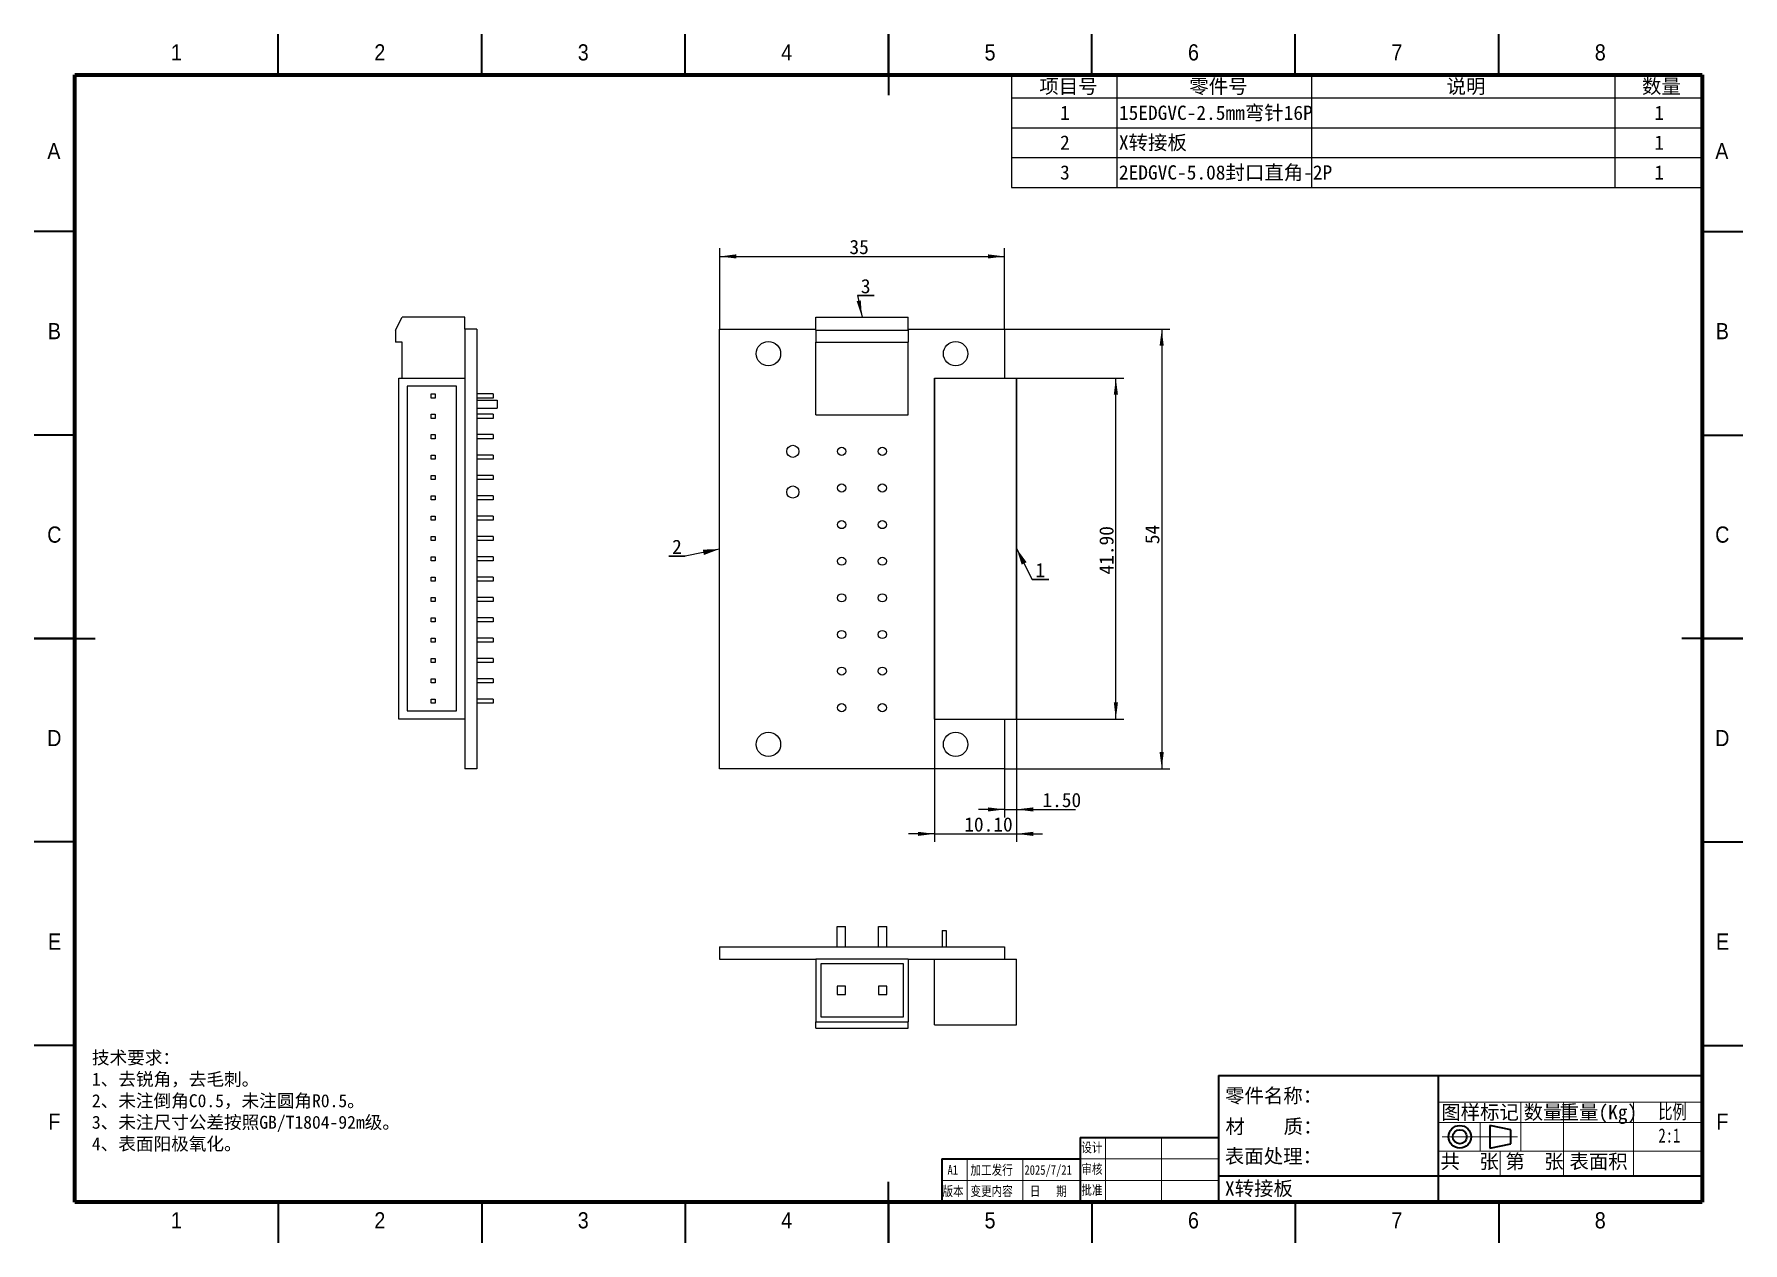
# Model space of a CAD drawing. Header units: millimetres. Extents: x 0 to 210, y 0 to 149.
import ezdxf

# ---------------------------------------------------------------- set-up
doc = ezdxf.new("R2010")
doc.units = ezdxf.units.MM
doc.header["$LTSCALE"] = 0.5
doc.linetypes.add('SLD-实线', pattern=[0])
doc.layers.add('轮廓粗实线', color=7, linetype='Continuous')
doc.styles.add('SLDTEXTSTYLE0', font='SIMFANG.TTF', dxfattribs={"bigfont": 'bigfont'})
doc.styles.add('SLDTEXTSTYLE1', font='SIMSUN.TTC', dxfattribs={"width": 0.8})
doc.styles.add('SLDTEXTSTYLE2', font='SIMSUN.TTC', dxfattribs={"width": 0.8, "bigfont": 'bigfont'})
doc.styles.add('SLDTEXTSTYLE3', font='SIMSUN.TTC', dxfattribs={"bigfont": 'bigfont'})
doc.styles.add('SLDTEXTSTYLE4', font='HYSWLONGFANGSONG.TTF')
doc.styles.add('SLDTEXTSTYLE5', font='HYSWLONGFANGSONG.TTF', dxfattribs={"bigfont": 'bigfont'})
doc.styles.add('SLDTEXTSTYLE6', font='GOTHIC.TTF', dxfattribs={"width": 0.913})
doc.styles.add('SLDTEXTSTYLE7', font='SIMSUN.TTC')
doc.styles.get("Standard").update_dxf_attribs({"font": 'SIMSUN.TTC'})
doc.dimstyles.new('SLDDIMSTYLE0', dxfattribs={"dimtxt": 1.75, "dimasz": 2.04, "dimexe": 0, "dimexo": 0.0625, "dimgap": 0.4375, "dimtad": 2, "dimrnd": 1e-09, "dimzin": 12, "dimdsep": 46, "dimtxsty": 'SLDTEXTSTYLE7', "dimsah": 1, "dimcen": 0.09, "dimadec": 0, "dimazin": 3, "dimtfac": 1, "dimtofl": 0, "dimtmove": 0, "dimatfit": 3, "dimfxl": 1, "dimfrac": 2, "dimtolj": 1, "dimtzin": 12, "dimarcsym": 0})
doc.dimstyles.new('SLDDIMSTYLE1', dxfattribs={"dimtxt": 1.75, "dimasz": 2.04, "dimexe": 0, "dimexo": 0.0625, "dimgap": 0.4375, "dimtad": 2, "dimrnd": 1e-09, "dimzin": 4, "dimdsep": 46, "dimtxsty": 'SLDTEXTSTYLE7', "dimsah": 1, "dimcen": 0.09, "dimadec": 0, "dimazin": 1, "dimtfac": 1, "dimtofl": 0, "dimtmove": 0, "dimatfit": 3, "dimfxl": 1, "dimfrac": 2, "dimtolj": 1, "dimtzin": 12, "dimarcsym": 0})
doc.dimstyles.new('SLDDIMSTYLE2', dxfattribs={"dimtxt": 1.75, "dimasz": 2.04, "dimexe": 0, "dimexo": 0.0625, "dimgap": 0.4375, "dimtad": 2, "dimrnd": 1e-09, "dimzin": 4, "dimdsep": 46, "dimtxsty": 'SLDTEXTSTYLE7', "dimsah": 1, "dimcen": 0.09, "dimadec": 0, "dimazin": 1, "dimtfac": 1, "dimtmove": 0, "dimatfit": 0, "dimfxl": 1, "dimfrac": 2, "dimtolj": 1, "dimtzin": 12, "dimarcsym": 0})
doc.dimstyles.new('SLDDIMSTYLE3', dxfattribs={"dimtxt": 0.18, "dimasz": 2.04, "dimexe": 0, "dimexo": 0.0625, "dimgap": 0, "dimtad": 0, "dimtih": 1, "dimtoh": 1, "dimdec": 0, "dimrnd": 1e-09, "dimzin": 0, "dimdsep": 46, "dimtxsty": 'Standard', "dimsah": 1, "dimcen": 0.09, "dimadec": 0, "dimazin": 0, "dimtfac": 2.04, "dimtdec": 0, "dimtofl": 0, "dimtmove": 0, "dimatfit": 3, "dimfxl": 1, "dimfrac": 2, "dimtolj": 1, "dimtzin": 0, "dimarcsym": 0})

# ---------------------------------------------------------------- blocks, each defined once
blk = doc.blocks.new('SW_TABLEANNOTATION_0')
at = {"color": 0, "linetype": 'SLD-实线', "lineweight": 25}
for p, q in [((0, 0), (0, -2.84)), ((0, 0), (12.94, 0)), ((12.94, 0), (12.94, -2.84)), ((12.94, 0), (36.84, 0)), ((36.84, 0), (36.84, -2.84)), ((36.84, 0), (74.16, 0)), ((74.16, 0), (74.16, -2.84)), ((74.16, 0), (84.87, 0)), ((84.87, 0), (84.87, -2.84)), ((0, -2.84), (12.94, -2.84)), ((0, -2.84), (0, -6.5)), ((12.94, -2.84), (36.84, -2.84)), ((12.94, -2.84), (12.94, -6.5)), ((36.84, -2.84), (74.16, -2.84)), ((36.84, -2.84), (36.84, -6.5)), ((74.16, -2.84), (84.87, -2.84)), ((74.16, -2.84), (74.16, -6.5)), ((84.87, -2.84), (84.87, -6.5)), ((0, -6.5), (0, -10.16)), ((0, -6.5), (12.94, -6.5)), ((12.94, -6.5), (12.94, -10.16)), ((12.94, -6.5), (36.84, -6.5)), ((36.84, -6.5), (36.84, -10.16)), ((36.84, -6.5), (74.16, -6.5)), ((74.16, -6.5), (74.16, -10.16)), ((74.16, -6.5), (84.87, -6.5)), ((84.87, -6.5), (84.87, -10.16)), ((0, -10.16), (0, -13.83)), ((0, -10.16), (12.94, -10.16)), ((12.94, -10.16), (12.94, -13.83)), ((12.94, -10.16), (36.84, -10.16)), ((36.84, -10.16), (36.84, -13.83)), ((36.84, -10.16), (74.16, -10.16)), ((74.16, -10.16), (74.16, -13.83)), ((74.16, -10.16), (84.87, -10.16)), ((84.87, -10.16), (84.87, -13.83)), ((0, -13.83), (12.94, -13.83)), ((12.94, -13.83), (36.84, -13.83)), ((36.84, -13.83), (74.16, -13.83)), ((74.16, -13.83), (84.87, -13.83))]:
    blk.add_line(p, q, dxfattribs=at)
at = {"color": 0, "linetype": 'SLD-实线', "lineweight": 25, "char_height": 1.75, "attachment_point": 1}
for s, insert, style in [('项目号', (3.41, -0.53), 'SLDTEXTSTYLE3'), ('零件号', (21.84, -0.53), 'SLDTEXTSTYLE3'), ('说明', (53.46, -0.53), 'SLDTEXTSTYLE3'), ('数量', (77.48, -0.53), 'SLDTEXTSTYLE3'), ('1', (5.96, -3.78), 'SLDTEXTSTYLE7'), ('15EDGVC-2.5mm弯针16P', (13.19, -3.78), 'SLDTEXTSTYLE3'), ('1', (79, -3.78), 'SLDTEXTSTYLE7'), ('2', (5.96, -7.44), 'SLDTEXTSTYLE7'), ('X转接板', (13.19, -7.44), 'SLDTEXTSTYLE3'), ('1', (79, -7.44), 'SLDTEXTSTYLE7'), ('3', (5.96, -11.11), 'SLDTEXTSTYLE7'), ('2EDGVC-5.08封口直角-2P', (13.19, -11.11), 'SLDTEXTSTYLE3'), ('1', (79, -11.11), 'SLDTEXTSTYLE7')]:
    blk.add_mtext(s, dxfattribs=dict(at, insert=insert, style=style))
blk = doc.blocks.new('_D')
at = {"color": 5, "linetype": 'SLD-实线', "lineweight": 25, "true_color": 0x0000ff}
for p, q in [((84.25, 112.25), (84.25, 122.19)), ((119.25, 112.25), (119.25, 122.19)), ((84.25, 121.19), (119.25, 121.19))]:
    blk.add_line(p, q, dxfattribs=at)
for points in [[(84.25, 121.19), (86.29, 120.94), (86.29, 121.45)], [(119.25, 121.19), (117.21, 121.45), (117.21, 120.94)]]:
    blk.add_solid(points, dxfattribs=at)
at = {"color": 5, "linetype": 'SLD-实线', "lineweight": 25, "true_color": 0x0000ff, "insert": (100.2, 123.23), "char_height": 1.75, "attachment_point": 1, "style": 'SLDTEXTSTYLE7'}
blk.add_mtext('35', dxfattribs=at)
blk = doc.blocks.new('_D_1')
at = {"color": 5, "linetype": 'SLD-实线', "lineweight": 25, "true_color": 0x0000ff}
for p, q in [((119.25, 112.25), (139.58, 112.25)), ((138.58, 112.25), (138.58, 58.25)), ((119.25, 58.25), (139.58, 58.25))]:
    blk.add_line(p, q, dxfattribs=at)
for points in [[(138.58, 112.25), (138.32, 110.21), (138.83, 110.21)], [(138.58, 58.25), (138.83, 60.29), (138.32, 60.29)]]:
    blk.add_solid(points, dxfattribs=at)
at = {"color": 5, "linetype": 'SLD-实线', "lineweight": 25, "true_color": 0x0000ff, "insert": (136.54, 85.84), "char_height": 1.75, "attachment_point": 1, "rotation": 90, "style": 'SLDTEXTSTYLE7'}
blk.add_mtext('54', dxfattribs=at)
blk = doc.blocks.new('_D_2')
at = {"color": 5, "linetype": 'SLD-实线', "lineweight": 25, "true_color": 0x0000ff}
for p, q in [((120.75, 106.25), (133.94, 106.25)), ((132.94, 64.35), (132.94, 106.25)), ((120.75, 64.35), (133.94, 64.35))]:
    blk.add_line(p, q, dxfattribs=at)
for points in [[(132.94, 106.25), (132.69, 104.21), (133.2, 104.21)], [(132.94, 64.35), (133.2, 66.39), (132.69, 66.39)]]:
    blk.add_solid(points, dxfattribs=at)
at = {"color": 5, "linetype": 'SLD-实线', "lineweight": 25, "true_color": 0x0000ff, "insert": (130.91, 82.11), "char_height": 1.75, "attachment_point": 1, "rotation": 90, "style": 'SLDTEXTSTYLE7'}
blk.add_mtext('41.90', dxfattribs=at)
blk = doc.blocks.new('_D_3')
at = {"color": 5, "linetype": 'SLD-实线', "lineweight": 25, "true_color": 0x0000ff}
for p, q in [((110.65, 106.25), (110.65, 49.25)), ((120.75, 106.25), (120.75, 49.25)), ((110.65, 50.25), (107.47, 50.25)), ((110.65, 50.25), (120.75, 50.25)), ((120.75, 50.25), (123.92, 50.25))]:
    blk.add_line(p, q, dxfattribs=at)
for points in [[(110.65, 50.25), (108.61, 50.5), (108.61, 49.99)], [(120.75, 50.25), (122.79, 49.99), (122.79, 50.5)]]:
    blk.add_solid(points, dxfattribs=at)
at = {"color": 5, "linetype": 'SLD-实线', "lineweight": 25, "true_color": 0x0000ff, "insert": (114.31, 52.28), "char_height": 1.75, "attachment_point": 1, "style": 'SLDTEXTSTYLE7'}
blk.add_mtext('10.10', dxfattribs=at)
blk = doc.blocks.new('_D_4')
at = {"color": 5, "linetype": 'SLD-实线', "lineweight": 25, "true_color": 0x0000ff}
for p, q in [((120.75, 64.35), (120.75, 52.25)), ((119.25, 58.25), (119.25, 52.25)), ((119.25, 53.25), (116.07, 53.25)), ((119.25, 53.25), (120.75, 53.25)), ((120.75, 53.25), (127.99, 53.25))]:
    blk.add_line(p, q, dxfattribs=at)
for points in [[(119.25, 53.25), (117.21, 53.5), (117.21, 52.99)], [(120.75, 53.25), (122.79, 52.99), (122.79, 53.5)]]:
    blk.add_solid(points, dxfattribs=at)
at = {"color": 5, "linetype": 'SLD-实线', "lineweight": 25, "true_color": 0x0000ff, "insert": (123.92, 55.28), "char_height": 1.75, "attachment_point": 1, "style": 'SLDTEXTSTYLE7'}
blk.add_mtext('1.50', dxfattribs=at)
blk = doc.blocks.new('SW_NOTE_0')
at = {"color": 0, "linetype": 'SLD-实线', "lineweight": 25}
for p, q in [((0, 0), (2.02, 0)), ((2.02, 0), (0, 0)), ((0, 0), (2.02, 0)), ((2.02, 0), (0, 0)), ((0, 0), (2.02, 0)), ((2.02, 0), (0, 0))]:
    blk.add_line(p, q, dxfattribs=at)
at = {"color": 0, "linetype": 'SLD-实线', "lineweight": 25, "insert": (0.99, 2.01), "char_height": 1.75, "attachment_point": 2, "style": 'SLDTEXTSTYLE7'}
blk.add_mtext('3', dxfattribs=at)
blk = doc.blocks.new('SW_NOTE_0_1')
at = {"color": 0, "linetype": 'SLD-实线', "lineweight": 25}
for p, q in [((0, 0), (2.02, 0)), ((2.02, 0), (0, 0)), ((0, 0), (2.02, 0)), ((2.02, 0), (0, 0)), ((0, 0), (2.02, 0)), ((2.02, 0), (0, 0))]:
    blk.add_line(p, q, dxfattribs=at)
at = {"color": 0, "linetype": 'SLD-实线', "lineweight": 25, "insert": (0.99, 2.01), "char_height": 1.75, "attachment_point": 2, "style": 'SLDTEXTSTYLE7'}
blk.add_mtext('1', dxfattribs=at)
blk = doc.blocks.new('SW_NOTE_0_2')
at = {"color": 0, "linetype": 'SLD-实线', "lineweight": 25}
for p, q in [((-2.02, 0), (0, 0)), ((0, 0), (-2.02, 0)), ((-2.02, 0), (0, 0)), ((0, 0), (-2.02, 0)), ((-2.02, 0), (0, 0)), ((0, 0), (-2.02, 0))]:
    blk.add_line(p, q, dxfattribs=at)
at = {"color": 0, "linetype": 'SLD-实线', "lineweight": 25, "insert": (-1.03, 2.01), "char_height": 1.75, "attachment_point": 2, "style": 'SLDTEXTSTYLE7'}
blk.add_mtext('2', dxfattribs=at)

msp = doc.modelspace()

# ---------------------------------------------------------------- linework, layer by layer
at = {"color": 7, "linetype": 'SLD-实线', "lineweight": 35}
for p, q in [((30, 143.5), (30, 148.5)), ((55, 143.5), (55, 148.5)), ((80, 143.5), (80, 148.5)), ((105, 143.5), (105, 148.5)), ((105, 148.5), (105, 141)), ((130, 143.5), (130, 148.5)), ((155, 143.5), (155, 148.5)), ((180, 143.5), (180, 148.5)), ((5, 124.25), (0, 124.25)), ((205, 124.25), (210, 124.25)), ((5, 99.25), (0, 99.25)), ((205, 99.25), (210, 99.25)), ((5, 74.25), (0, 74.25)), ((0, 74.25), (7.501, 74.25)), ((210, 74.25), (202.5, 74.25)), ((205, 74.25), (210, 74.25)), ((5, 49.25), (0, 49.25)), ((205, 49.25), (210, 49.25)), ((5, 24.25), (0, 24.25)), ((205, 24.25), (210, 24.25)), ((145.572, 20.548), (145.572, 5.002)), ((145.572, 20.548), (205, 20.548)), ((172.572, 20.548), (172.572, 5)), ((128.559, 12.95), (128.559, 5)), ((128.559, 12.95), (145.572, 12.95)), ((111.545, 10.3), (128.559, 10.3)), ((111.545, 10.3), (111.545, 5)), ((105, 0), (105, 7.501)), ((145.572, 8.218), (205, 8.218)), ((30, 5), (30, 0)), ((55, 5), (55, 0)), ((80, 5), (80, 0)), ((105, 5), (105, 0)), ((130, 5), (130, 0)), ((155, 5), (155, 0)), ((180, 5), (180, 0))]:
    msp.add_line(p, q, dxfattribs=at)
at = {"color": 7, "linetype": 'SLD-实线', "lineweight": 70}
for p, q in [((5, 5), (5, 143.5)), ((5, 143.5), (205, 143.5)), ((205, 143.5), (205, 5)), ((205, 5), (5, 5))]:
    msp.add_line(p, q, dxfattribs=at)
at = {"color": 5, "linetype": 'SLD-实线', "lineweight": 25, "true_color": 0x0000ff}
msp.add_line((101.208, 116.404), (101.745, 113.746), dxfattribs=at)
at = {"color": 7, "linetype": 'SLD-实线', "lineweight": 18, "true_color": 0xffffff}
for p, q in [((205, 23.049), (205.09, 23.049)), ((131.662, 12.95), (131.662, 5)), ((138.542, 12.95), (138.542, 5)), ((182.301, 13.03), (173.056, 13.03)), ((180.178, 11.247), (180.178, 8.218))]:
    msp.add_line(p, q, dxfattribs=at)
at = {"color": 7, "linetype": 'SLD-实线', "lineweight": 18}
for p, q in [((145.572, 20.548), (205, 20.548)), ((172.5, 17.299), (205, 17.299)), ((182.735, 17.299), (182.735, 11.247)), ((187.94, 17.299), (187.94, 8.218)), ((196.568, 17.299), (196.568, 8.218)), ((172.5, 14.799), (205, 14.799)), ((177.699, 14.799), (177.699, 11.247)), ((172.5, 11.247), (205, 11.247)), ((114.649, 10.3), (114.649, 4.998)), ((121.529, 10.3), (121.529, 4.998)), ((145.572, 10.3), (128.559, 10.3)), ((145.572, 7.65), (111.5, 7.65))]:
    msp.add_line(p, q, dxfattribs=at)
at = {"color": 7, "linetype": 'SLD-实线', "lineweight": 35, "true_color": 0xffffff}
for p, q in [((181.473, 13.896), (178.908, 14.421)), ((178.908, 14.421), (178.908, 11.639)), ((181.473, 12.164), (181.473, 13.896)), ((178.908, 11.639), (181.473, 12.164))]:
    msp.add_line(p, q, dxfattribs=at)
for radius in [1.391, 0.866]:
    msp.add_circle((175.214, 13.03), radius, dxfattribs=at)
msp.add_solid([(101.745, 113.746), (101.59, 115.796), (101.092, 115.696)])
at = {"layer": '轮廓粗实线'}
for p, q in [((44.423, 112.146), (45.223, 113.746)), ((52.923, 113.746), (45.223, 113.746)), ((52.923, 112.246), (52.923, 113.746)), ((96.065, 112.146), (96.065, 113.746)), ((96.065, 113.746), (107.425, 113.746)), ((107.425, 112.146), (107.425, 113.746)), ((44.423, 112.146), (44.423, 110.646)), ((52.923, 112.246), (52.923, 106.246)), ((54.423, 112.246), (52.923, 112.246)), ((54.423, 112.246), (54.423, 58.246)), ((84.245, 58.246), (84.245, 112.246)), ((84.245, 112.246), (96.065, 112.246)), ((96.065, 112.146), (107.425, 112.146)), ((96.065, 112.146), (96.065, 110.646)), ((107.425, 112.246), (119.245, 112.246)), ((107.425, 112.146), (107.425, 110.646)), ((119.245, 112.246), (119.245, 106.246)), ((45.223, 110.646), (44.423, 110.646)), ((45.223, 106.246), (45.223, 110.646)), ((96.065, 110.646), (107.425, 110.646)), ((96.065, 101.746), (96.065, 110.646)), ((107.425, 101.746), (107.425, 110.646)), ((44.823, 64.346), (44.823, 106.246)), ((44.823, 106.246), (52.923, 106.246)), ((51.923, 105.246), (45.823, 105.246)), ((45.823, 105.246), (45.823, 65.346)), ((51.923, 65.346), (51.923, 105.246)), ((52.923, 106.246), (52.923, 64.346)), ((110.645, 64.346), (110.645, 106.246)), ((110.645, 106.246), (120.745, 106.246)), ((120.745, 64.346), (120.745, 106.246)), ((48.773, 103.796), (48.773, 104.296)), ((48.773, 104.296), (49.273, 104.296)), ((49.273, 103.796), (48.773, 103.796)), ((49.273, 104.296), (49.273, 103.796)), ((56.423, 104.296), (54.423, 104.296)), ((56.423, 103.796), (54.423, 103.796)), ((54.423, 103.546), (56.923, 103.546)), ((56.423, 104.296), (56.423, 103.796)), ((56.923, 103.546), (56.923, 102.546)), ((48.773, 101.296), (48.773, 101.796)), ((48.773, 101.796), (49.273, 101.796)), ((49.273, 101.296), (48.773, 101.296)), ((49.273, 101.796), (49.273, 101.296)), ((54.423, 102.546), (56.923, 102.546)), ((56.423, 101.796), (54.423, 101.796)), ((56.423, 101.296), (54.423, 101.296)), ((56.423, 101.796), (56.423, 101.296)), ((96.065, 101.746), (107.425, 101.746)), ((48.773, 98.796), (48.773, 99.296)), ((48.773, 99.296), (49.273, 99.296)), ((49.273, 98.796), (48.773, 98.796)), ((49.273, 99.296), (49.273, 98.796)), ((56.423, 99.296), (54.423, 99.296)), ((56.423, 98.796), (54.423, 98.796)), ((56.423, 99.296), (56.423, 98.796)), ((48.773, 96.296), (48.773, 96.796)), ((48.773, 96.796), (49.273, 96.796)), ((49.273, 96.796), (49.273, 96.296)), ((56.423, 96.796), (54.423, 96.796)), ((56.423, 96.796), (56.423, 96.296)), ((49.273, 96.296), (48.773, 96.296)), ((56.423, 96.296), (54.423, 96.296)), ((48.773, 93.796), (48.773, 94.296)), ((48.773, 94.296), (49.273, 94.296)), ((49.273, 93.796), (48.773, 93.796)), ((49.273, 94.296), (49.273, 93.796)), ((56.423, 94.296), (54.423, 94.296)), ((56.423, 93.796), (54.423, 93.796)), ((56.423, 94.296), (56.423, 93.796)), ((48.773, 91.296), (48.773, 91.796)), ((48.773, 91.796), (49.273, 91.796)), ((49.273, 91.296), (48.773, 91.296)), ((49.273, 91.796), (49.273, 91.296)), ((56.423, 91.796), (54.423, 91.796)), ((56.423, 91.296), (54.423, 91.296)), ((56.423, 91.796), (56.423, 91.296)), ((48.773, 88.796), (48.773, 89.296)), ((48.773, 89.296), (49.273, 89.296)), ((49.273, 88.796), (48.773, 88.796)), ((49.273, 89.296), (49.273, 88.796)), ((56.423, 89.296), (54.423, 89.296)), ((56.423, 88.796), (54.423, 88.796)), ((56.423, 89.296), (56.423, 88.796)), ((48.773, 86.296), (48.773, 86.796)), ((48.773, 86.796), (49.273, 86.796)), ((49.273, 86.296), (48.773, 86.296)), ((49.273, 86.796), (49.273, 86.296)), ((56.423, 86.796), (54.423, 86.796)), ((56.423, 86.296), (54.423, 86.296)), ((56.423, 86.796), (56.423, 86.296)), ((48.773, 83.796), (48.773, 84.296)), ((48.773, 84.296), (49.273, 84.296)), ((49.273, 84.296), (49.273, 83.796)), ((56.423, 84.296), (54.423, 84.296)), ((56.423, 84.296), (56.423, 83.796)), ((49.273, 83.796), (48.773, 83.796)), ((56.423, 83.796), (54.423, 83.796)), ((48.773, 81.296), (48.773, 81.796)), ((48.773, 81.796), (49.273, 81.796)), ((49.273, 81.296), (48.773, 81.296)), ((49.273, 81.796), (49.273, 81.296)), ((56.423, 81.796), (54.423, 81.796)), ((56.423, 81.296), (54.423, 81.296)), ((56.423, 81.796), (56.423, 81.296)), ((48.773, 78.796), (48.773, 79.296)), ((48.773, 79.296), (49.273, 79.296)), ((49.273, 78.796), (48.773, 78.796)), ((49.273, 79.296), (49.273, 78.796)), ((56.423, 79.296), (54.423, 79.296)), ((56.423, 78.796), (54.423, 78.796)), ((56.423, 79.296), (56.423, 78.796)), ((48.773, 76.796), (49.273, 76.796)), ((48.773, 76.296), (48.773, 76.796)), ((49.273, 76.296), (48.773, 76.296)), ((49.273, 76.796), (49.273, 76.296)), ((56.423, 76.796), (54.423, 76.796)), ((56.423, 76.296), (54.423, 76.296)), ((56.423, 76.796), (56.423, 76.296)), ((48.773, 73.796), (48.773, 74.296)), ((48.773, 74.296), (49.273, 74.296)), ((49.273, 73.796), (48.773, 73.796)), ((49.273, 74.296), (49.273, 73.796)), ((56.423, 74.296), (54.423, 74.296)), ((56.423, 73.796), (54.423, 73.796)), ((56.423, 74.296), (56.423, 73.796)), ((48.773, 71.296), (48.773, 71.796)), ((48.773, 71.796), (49.273, 71.796)), ((49.273, 71.796), (49.273, 71.296)), ((56.423, 71.796), (54.423, 71.796)), ((56.423, 71.796), (56.423, 71.296)), ((49.273, 71.296), (48.773, 71.296)), ((56.423, 71.296), (54.423, 71.296)), ((48.773, 68.796), (48.773, 69.296)), ((48.773, 69.296), (49.273, 69.296)), ((49.273, 68.796), (48.773, 68.796)), ((49.273, 69.296), (49.273, 68.796)), ((56.423, 69.296), (54.423, 69.296)), ((56.423, 68.796), (54.423, 68.796)), ((56.423, 69.296), (56.423, 68.796)), ((45.823, 65.346), (51.923, 65.346)), ((48.773, 66.296), (48.773, 66.796)), ((48.773, 66.796), (49.273, 66.796)), ((49.273, 66.296), (48.773, 66.296)), ((49.273, 66.796), (49.273, 66.296)), ((56.423, 66.796), (54.423, 66.796)), ((56.423, 66.296), (54.423, 66.296)), ((56.423, 66.796), (56.423, 66.296)), ((52.923, 64.346), (44.823, 64.346)), ((52.923, 64.346), (52.923, 58.246)), ((110.645, 64.346), (120.745, 64.346)), ((119.245, 64.346), (119.245, 58.246)), ((54.423, 58.246), (52.923, 58.246)), ((119.245, 58.246), (84.245, 58.246)), ((98.705, 38.869), (99.705, 38.869)), ((98.705, 36.369), (98.705, 38.869)), ((99.705, 36.369), (99.705, 38.869)), ((103.785, 38.869), (104.785, 38.869)), ((103.785, 36.369), (103.785, 38.869)), ((104.785, 36.369), (104.785, 38.869)), ((111.595, 38.369), (111.595, 36.369)), ((111.595, 38.369), (112.095, 38.369)), ((112.095, 38.369), (112.095, 36.369)), ((84.245, 36.369), (84.245, 34.869)), ((84.245, 36.369), (119.245, 36.369)), ((119.245, 36.369), (119.245, 34.869)), ((84.245, 34.869), (96.065, 34.869)), ((96.065, 34.869), (96.065, 27.169)), ((107.425, 34.869), (96.065, 34.869)), ((106.825, 34.269), (96.665, 34.269)), ((96.665, 34.269), (96.665, 27.769)), ((106.825, 27.769), (106.825, 34.269)), ((107.425, 34.869), (107.425, 27.169)), ((107.425, 34.869), (119.245, 34.869)), ((110.645, 26.769), (110.645, 34.869)), ((119.245, 34.869), (120.745, 34.869)), ((120.745, 26.769), (120.745, 34.869)), ((98.705, 31.519), (98.705, 30.519)), ((99.705, 31.519), (98.705, 31.519)), ((99.705, 30.519), (99.705, 31.519)), ((104.785, 31.519), (103.785, 31.519)), ((103.785, 31.519), (103.785, 30.519)), ((104.785, 30.519), (104.785, 31.519)), ((98.705, 30.519), (99.705, 30.519)), ((103.785, 30.519), (104.785, 30.519)), ((96.665, 27.769), (106.825, 27.769)), ((96.065, 27.169), (107.425, 27.169)), ((96.065, 26.369), (96.065, 27.169)), ((96.065, 26.369), (107.425, 26.369)), ((107.425, 26.369), (107.425, 27.169)), ((110.645, 26.769), (120.745, 26.769))]:
    msp.add_line(p, q, dxfattribs=at)
for centre, radius in [((90.245, 109.246), 1.5), ((113.245, 109.246), 1.5), ((93.245, 97.246), 0.75), ((99.245, 97.246), 0.5), ((104.245, 97.246), 0.5), ((93.245, 92.246), 0.75), ((99.245, 92.746), 0.5), ((104.245, 92.746), 0.5), ((99.245, 88.246), 0.5), ((104.245, 88.246), 0.5), ((99.245, 83.746), 0.5), ((104.245, 83.746), 0.5), ((99.245, 79.246), 0.5), ((104.245, 79.246), 0.5), ((99.245, 74.746), 0.5), ((104.245, 74.746), 0.5), ((99.245, 70.246), 0.5), ((104.245, 70.246), 0.5), ((99.245, 65.746), 0.5), ((104.245, 65.746), 0.5), ((90.245, 61.246), 1.5), ((113.245, 61.246), 1.5)]:
    msp.add_circle(centre, radius, dxfattribs=at)

# ---------------------------------------------------------------- block references
at = {"color": 5, "linetype": 'SLD-实线', "lineweight": 25, "true_color": 0x0000ff}
for name, p in [('SW_TABLEANNOTATION_0', (120.129, 143.5)), ('SW_NOTE_0', (101.208, 116.404)), ('SW_NOTE_0_2', (80.028, 84.382)), ('SW_NOTE_0_1', (122.669, 81.517))]:
    msp.add_blockref(name, p, dxfattribs=at)

# ---------------------------------------------------------------- texts
at = {"color": 7, "linetype": 'Continuous', "lineweight": 0, "char_height": 1.984, "attachment_point": 2, "style": 'SLDTEXTSTYLE6'}
for s, insert in [('1', (17.48, 147.257)), ('2', (42.48, 147.257)), ('3', (67.48, 147.257)), ('4', (92.48, 147.257)), ('5', (117.48, 147.257)), ('6', (142.48, 147.257)), ('7', (167.48, 147.257)), ('8', (192.48, 147.257)), ('A', (2.42, 135.132)), ('A', (207.42, 135.132)), ('B', (2.485, 113.007)), ('B', (207.485, 113.007)), ('C', (2.479, 88.007)), ('C', (207.479, 88.007)), ('D', (2.476, 63.007)), ('D', (207.476, 63.007)), ('E', (2.504, 38.007)), ('E', (207.504, 38.007)), ('F', (2.479, 15.882)), ('F', (207.479, 15.882)), ('1', (17.48, 3.757)), ('2', (42.48, 3.757)), ('3', (67.48, 3.757)), ('4', (92.48, 3.757)), ('5', (117.48, 3.757)), ('6', (142.48, 3.757)), ('7', (167.48, 3.757)), ('8', (192.48, 3.757))]:
    msp.add_mtext(s, dxfattribs=dict(at, insert=insert))
at = {"color": 7, "linetype": 'SLD-实线', "lineweight": 18, "true_color": 0xffffff}
for s, insert, char_height, attachment_point, style in [('技术要求：^J1、去锐角，去毛刺。^J2、未注倒角C0.5，未注圆角R0.5。^J3、未注尺寸公差按照GB/T1804-92m级。^J4、表面阳极氧化。', (7.096, 23.544), 1.5875, 1, 'SLDTEXTSTYLE0'), ('零件名称：', (146.364, 18.956), 1.75, 1, 'SLDTEXTSTYLE3'), ('图样标记', (177.709, 16.924), 1.75, 2, 'SLDTEXTSTYLE3'), ('数量', (185.448, 16.924), 1.75, 2, 'SLDTEXTSTYLE3'), ('重量(Kg)', (192.249, 16.924), 1.75, 2, 'SLDTEXTSTYLE3'), ('比例', (201.355, 16.975), 1.75, 2, 'SLDTEXTSTYLE5'), ('材    质：', (146.414, 15.17), 1.75, 1, 'SLDTEXTSTYLE3'), ('2:1', (200.969, 14.059), 1.75, 2, 'SLDTEXTSTYLE4'), ('设计', (130.003, 12.314), 1.1906, 2, 'SLDTEXTSTYLE2'), ('表面处理：', (146.34, 11.522), 1.75, 1, 'SLDTEXTSTYLE3'), ('共  张', (176.427, 10.866), 1.75, 2, 'SLDTEXTSTYLE3'), ('第  张', (184.396, 10.866), 1.75, 2, 'SLDTEXTSTYLE3'), ('表面积', (192.269, 10.866), 1.75, 2, 'SLDTEXTSTYLE3'), ('A1', (112.903, 9.547), 1.1906, 2, 'SLDTEXTSTYLE1'), ('加工发行', (117.672, 9.547), 1.1906, 2, 'SLDTEXTSTYLE2'), ('2025/7/21', (124.622, 9.547), 1.1906, 2, 'SLDTEXTSTYLE1'), ('审核', (130.003, 9.66), 1.1906, 2, 'SLDTEXTSTYLE2'), ('版本', (112.93, 6.947), 1.1906, 2, 'SLDTEXTSTYLE2'), ('变更内容', (117.672, 6.948), 1.1906, 2, 'SLDTEXTSTYLE2'), ('日   期', (124.645, 6.947), 1.1906, 2, 'SLDTEXTSTYLE2'), ('批准', (130.003, 7.088), 1.1906, 2, 'SLDTEXTSTYLE2'), ('X转接板', (146.353, 7.555), 1.75, 1, 'SLDTEXTSTYLE3')]:
    msp.add_mtext(s, dxfattribs=dict(at, insert=insert, char_height=char_height, attachment_point=attachment_point, style=style))

# ---------------------------------------------------------------- dimensions: what is measured, and where the dimension line sits
at = {"color": 5, "linetype": 'SLD-实线', "lineweight": 25, "true_color": 0x0000ff}
for base, p1, p2, dimstyle, picture, middle in [((119.245, 121.191), (84.245, 112.246), (119.245, 112.246), 'SLDDIMSTYLE0', '_D', (101.222, 121.191)), ((120.745, 50.246), (110.645, 106.246), (120.745, 106.246), 'SLDDIMSTYLE2', '_D_3', (116.857, 50.246)), ((120.745, 53.246), (119.245, 58.246), (120.745, 64.346), 'SLDDIMSTYLE2', '_D_4', (125.957, 53.246))]:
    dim = msp.add_linear_dim(base=base, p1=p1, p2=p2, dimstyle=dimstyle, dxfattribs=at)
    dim.commit()
    dim.dimension.update_dxf_attribs({"geometry": picture, "text_midpoint": middle, "dimtype": 160})
for base, p1, p2, dimstyle, picture, middle in [((138.578, 58.246), (119.245, 112.246), (119.245, 58.246), 'SLDDIMSTYLE0', '_D_1', (138.578, 86.857)), ((132.943, 106.246), (120.745, 64.346), (120.745, 106.246), 'SLDDIMSTYLE1', '_D_2', (132.943, 84.656))]:
    dim = msp.add_linear_dim(base=base, p1=p1, p2=p2, angle=90, dimstyle=dimstyle, dxfattribs=at)
    dim.commit()
    dim.dimension.update_dxf_attribs({"geometry": picture, "text_midpoint": middle, "dimtype": 160})

# ---------------------------------------------------------------- leaders
for points in [[(84.245, 85.246), (80.028, 84.382)], [(120.745, 85.296), (122.669, 81.517)]]:
    msp.add_leader(points, dimstyle='SLDDIMSTYLE3', dxfattribs=at)

doc.saveas('drawing.dxf')
